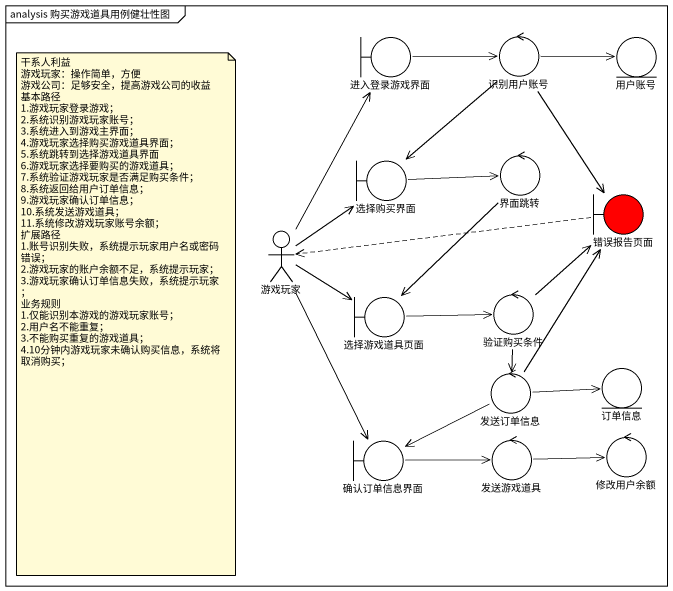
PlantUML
@startuml
mainframe analysis 购买游戏道具用例健壮性图
boundary 进入登录游戏界面
control 识别用户账号
entity 用户账号
boundary 选择购买界面
control 界面跳转
boundary 错误报告页面 #FF0000
actor 游戏玩家
boundary 选择游戏道具页面
control 验证购买条件
control 发送订单信息
entity 订单信息
boundary 确认订单信息界面
control 发送游戏道具
control 修改用户余额
进入登录游戏界面 -right-> 识别用户账号
识别用户账号 -right-> 用户账号
识别用户账号 --> 选择购买界面
识别用户账号 --> 错误报告页面
选择购买界面 -right-> 界面跳转
界面跳转 --> 选择游戏道具页面
错误报告页面 .left.> 游戏玩家
游戏玩家 -up-> 进入登录游戏界面
游戏玩家 -up-> 选择购买界面
游戏玩家 -right-> 选择游戏道具页面
游戏玩家 --> 确认订单信息界面
选择游戏道具页面 -right-> 验证购买条件
验证购买条件 -up-> 错误报告页面
验证购买条件 --> 发送订单信息
发送订单信息 -up-> 错误报告页面
发送订单信息 -right-> 订单信息
发送订单信息 -left-> 确认订单信息界面
确认订单信息界面 -right-> 发送游戏道具
发送游戏道具 -right-> 修改用户余额
note as N1
  干系人利益
  游戏玩家：操作简单，方便
  游戏公司：足够安全，提高游戏公司的收益
  基本路径
  1.游戏玩家登录游戏；
  2.系统识别游戏玩家账号；
  3.系统进入到游戏主界面；
  4.游戏玩家选择购买游戏道具界面；
  5.系统跳转到选择游戏道具界面
  6.游戏玩家选择要购买的游戏道具；
  7.系统验证游戏玩家是否满足购买条件；
  8.系统返回给用户订单信息；
  9.游戏玩家确认订单信息；
  10.系统发送游戏道具；
  11.系统修改游戏玩家账号余额；
  扩展路径
  1.账号识别失败，系统提示玩家用户名或密码错误；
  2.游戏玩家的账户余额不足，系统提示玩家；
  3.游戏玩家确认订单信息失败，系统提示玩家；
  业务规则
  1.仅能识别本游戏的游戏玩家账号；
  2.用户名不能重复；
  3.不能购买重复的游戏道具；
  4.10分钟内游戏玩家未确认购买信息，系统将取消购买；
end note
@enduml
